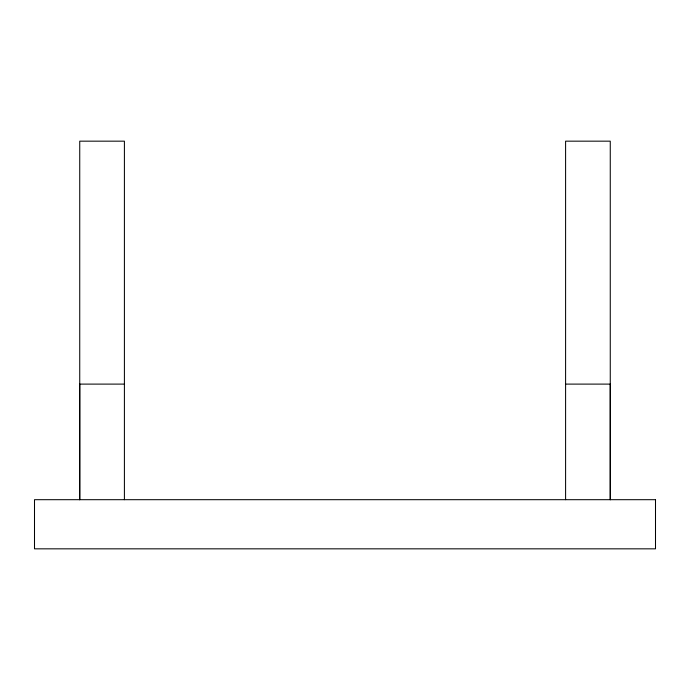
<?xml version="1.0" encoding="UTF-8"?>
<svg xmlns="http://www.w3.org/2000/svg" width="690" height="690" viewBox="0 0 690 690"><rect width="100%" height="100%" fill="white"/><g stroke="black" fill="none" stroke-linecap="round" stroke-linejoin="round"><path stroke-width="1.03" d="M124.407 384.106L79.738 384.106L79.738 499.689L79.738 141.165L124.407 141.165L124.407 499.689M565.593 384.106L610.262 384.106L610.262 499.689L610.262 141.165L565.593 141.165L565.593 499.689M655.5 499.689L34.5 499.689L34.5 548.835L655.5 548.835L655.5 499.689"/></g></svg>
